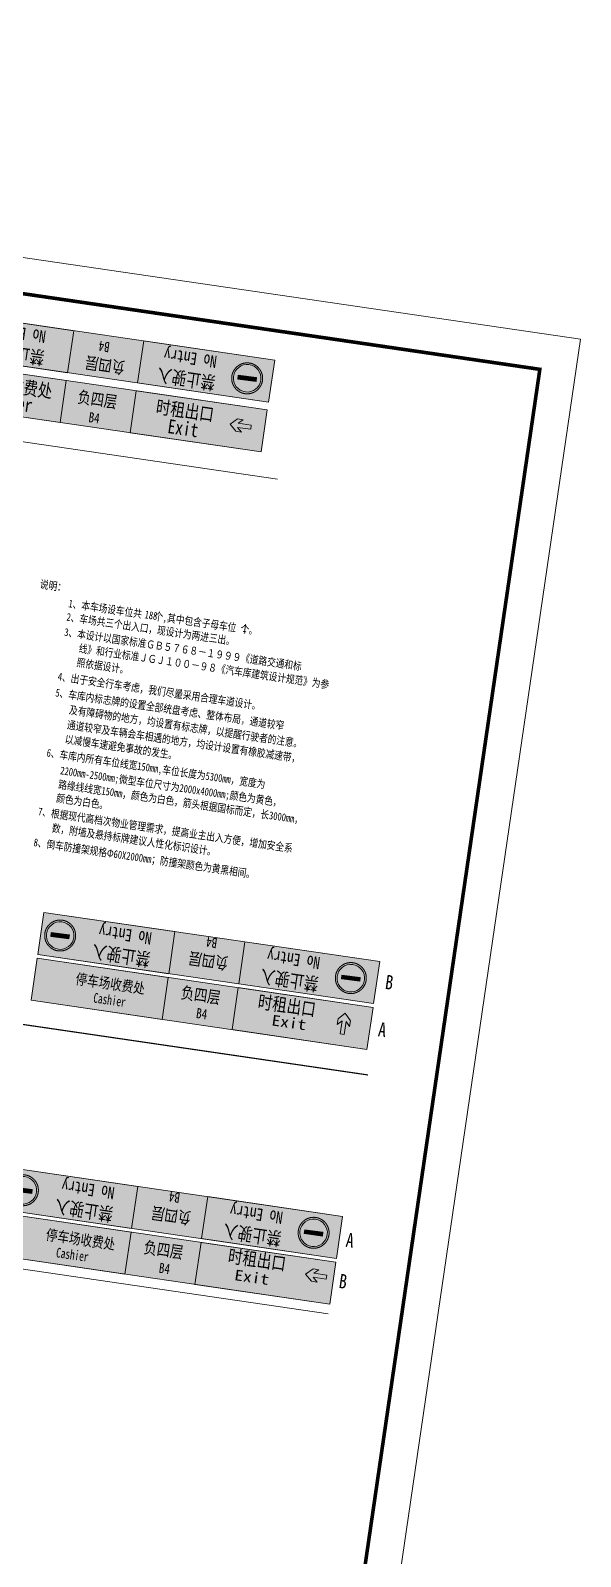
# Model space of a CAD drawing. Header units: inches. Extents: x -414268 to 632271, y -366004 to 318730.
# Drawn here: x -1418 to 44601, y 122000 to 249555 of the extents above; entities that cross this region are included whole.
import ezdxf

# ---------------------------------------------------------------- set-up
doc = ezdxf.new("R2010")
doc.units = ezdxf.units.IN
doc.header["$LTSCALE"] = 1200
doc.header["$MEASUREMENT"] = 0
doc.linetypes.add('DASHED', pattern=[19.05, 12.7, -6.35])
doc.layers.get('0').update_dxf_attribs({"linetype": 'CONTINUOUS', "lineweight": 0})
for name, color, linetype, lineweight in [('0--PAI--', 7, 'CONTINUOUS', 0), ('0--PAI--RED', 1, 'CONTINUOUS', 0), ('0--灯箱字(黄底黑字)', 7, 'CONTINUOUS', 0), ('PUB_TITLE', 7, 'CONTINUOUS', 0)]:
    doc.layers.add(name, color=color, linetype=linetype, lineweight=lineweight)
doc.layers.add('0--灯箱--字', color=7, linetype='CONTINUOUS', lineweight=0, true_color=0xf7f7f7)
doc.styles.add('-宋体', font='simsun.ttc', dxfattribs={"width": 0.8})
doc.styles.add('-文鼎特粗黑简', font='', dxfattribs={"width": 0.5})
doc.styles.add('-黑体', font='simhei.ttf', dxfattribs={"width": 0.8})
doc.styles.get('-文鼎特粗黑简').set_extended_font_data('SimHei')

# ---------------------------------------------------------------- blocks, each defined once
blk = doc.blocks.new('A$C27BC456A')
blk.add_hatch(color=250).paths.add_polyline_path([(14885, 112856), (14885, 114956), (8330, 114956), (8330, 112856)])
at = {"color": 250}
blk.add_lwpolyline([(8330, 114956), (14885, 114956), (14885, 112856), (8330, 112856), (8330, 114956)], dxfattribs=at)
blk = doc.blocks.new('A$C53BB72EC')
at = {"layer": '0--灯箱--字', "true_color": 0xf7f7f7}
blk.add_hatch(color=7, dxfattribs=at).paths.add_polyline_path([(6264, -28315), (5705, -27793), (5226, -27793), (5600, -28143), (4493, -28143), (4493, -28486), (5600, -28486), (5226, -28836), (5705, -28836)])
at = {"layer": '0--灯箱--字', "color": 7, "true_color": 0xf7f7f7}
blk.add_lwpolyline([(6264, -28315), (5705, -27793), (5226, -27793), (5600, -28143), (4493, -28143), (4493, -28486), (5600, -28486), (5226, -28836), (5705, -28836)], close=True, dxfattribs=at)
blk = doc.blocks.new('A$C36DA1677')
at = {"layer": '0--PAI--RED'}
h = blk.add_hatch(color=256, dxfattribs=at)
edge = h.paths.add_edge_path()
edge.add_arc((120, 120), 120, 0, 360)
h.paths.add_polyline_path([(200, 103), (200, 137), (40, 137), (40, 103)], flags=16)
at = {"layer": '0--PAI--'}
blk.add_lwpolyline([(200, 103), (200, 137), (40, 137), (40, 103)], close=True, dxfattribs=at)
blk.add_circle((120, 120), 120, dxfattribs=at)
blk = doc.blocks.new('A$C443C2777')
at = {"layer": '0--PAI--', "xscale": 9, "yscale": 9, "zscale": 9}
blk.add_blockref('A$C36DA1677', (0, 0), dxfattribs=at)
blk = doc.blocks.new('A$C01A83D55')
at = {"linetype": 'DASHED', "lineweight": 15, "ltscale": 20, "true_color": 0xeff0f0}
h = blk.add_hatch(color=7, dxfattribs=at)
h.paths.add_polyline_path([(0, 1675, 1), (3350, 1675, 1)])
h.paths.add_polyline_path([(3168, 1685, -1), (182, 1685, -1)], flags=16)
h.paths.add_polyline_path([(2671, 1896), (2671, 1473), (680, 1473), (680, 1896)], flags=0)
at = {"true_color": 0xeff0f0}
blk.add_hatch(color=7, dxfattribs=at).paths.add_polyline_path([(2671, 1473), (2671, 1896), (680, 1896), (680, 1473)])
at = {"linetype": 'DASHED', "lineweight": 15, "ltscale": 20}
blk.add_circle((1675, 1675), 1675, dxfattribs=at)
at = {"xscale": 1.382400000002235, "yscale": 1.382400000002235, "zscale": 1.382400000002235}
blk.add_blockref('A$C443C2777', (182, 192), dxfattribs=at)

msp = doc.modelspace()

# ---------------------------------------------------------------- hatches: boundary and pattern name
for points in [[(2203.2, 224461.7), (-9075.7, 226111.3), (-9589.3, 222599.6), (1689.6, 220950)], [(1066, 216786.4), (1579.6, 220298), (-9699.3, 221947.6), (-10212.9, 218435.9)], [(6918.8, 215930.4), (17880.2, 214327.3), (18393.8, 217838.9), (7432.3, 219442)], [(10672.4, 174228.9), (-289.1, 175832), (-802.7, 172320.4), (10158.8, 170717.3)], [(16525.1, 173372.9), (16011.5, 169861.3), (27290.5, 168211.7), (27804, 171723.4)], [(15452.7, 166040.6), (26731.7, 164391.1), (27245.3, 167902.7), (15966.3, 169552.3)], [(7558.1, 152935.3), (-3403.3, 154538.5), (-3916.9, 151026.8), (7044.6, 149423.7)], [(13410.9, 152079.4), (12897.3, 148567.7), (24176.2, 146918.1), (24689.8, 150429.8)], [(12338.5, 144747), (23617.5, 143097.5), (24131, 146609.1), (12852.1, 148258.7)]]:
    msp.add_hatch(color=250).paths.add_polyline_path(points)
at = {"lineweight": 0, "ltscale": 5}
for points in [[(7542.4, 220094.1), (1689.6, 220950), (2203.2, 224461.7), (8056, 223605.7)], [(1579.6, 220298), (7432.3, 219442), (6918.8, 215930.4), (1066, 216786.4)], [(16011.5, 169861.3), (10158.8, 170717.3), (10672.4, 174228.9), (16525.1, 173372.9)], [(10113.6, 170408.2), (15966.3, 169552.3), (15452.7, 166040.6), (9600, 166896.6)], [(12897.3, 148567.7), (7044.6, 149423.7), (7558.1, 152935.3), (13410.9, 152079.4)], [(6999.4, 149114.6), (12852.1, 148258.7), (12338.5, 144747), (6485.8, 145603)]]:
    msp.add_hatch(color=152, dxfattribs=at).paths.add_polyline_path(points)
at = {"layer": '0--灯箱--字'}
for points in [[(418.2, 171258.8), (-202.1, 170762.2), (-274.3, 170268.8), (141.4, 170601.6), (-25.3, 169462), (328.6, 169410.3), (495.3, 170549.8), (798.2, 170112), (870.4, 170605.3)], [(-2647.9, 148742.4), (-2151.3, 148122.1), (-1657.9, 148049.9), (-1990.6, 148465.5), (-851.1, 148298.9), (-799.4, 148652.8), (-1938.9, 148819.5), (-1501.1, 149122.4), (-1994.4, 149194.5)]]:
    msp.add_hatch(color=256, dxfattribs=at).paths.add_polyline_path(points)

# ---------------------------------------------------------------- linework, layer by layer
at = {"color": 250}
for points in [[(18503.8, 218490.9), (-9589.3, 222599.6), (-9075.7, 226111.3), (19017.4, 222002.6), (18503.8, 218490.9)], [(1689.6, 220950), (-9589.3, 222599.6), (-9075.7, 226111.3), (2203.2, 224461.7), (1689.6, 220950)], [(1689.6, 220950), (-9589.3, 222599.6), (-9075.7, 226111.3), (2203.2, 224461.7), (1689.6, 220950)], [(-9699.3, 221947.6), (18393.8, 217838.9), (17880.2, 214327.3), (-10212.9, 218435.9), (-9699.3, 221947.6)], [(-9699.3, 221947.6), (1579.6, 220298), (1066, 216786.4), (-10212.9, 218435.9), (-9699.3, 221947.6)], [(7432.3, 219442), (18393.8, 217838.9), (17880.2, 214327.3), (6918.8, 215930.4), (7432.3, 219442)], [(7432.3, 219442), (18393.8, 217838.9), (17880.2, 214327.3), (6918.8, 215930.4), (7432.3, 219442)], [(27290.5, 168211.7), (-802.7, 172320.4), (-289.1, 175832), (27804, 171723.4), (27290.5, 168211.7)], [(10158.8, 170717.3), (-802.7, 172320.4), (-289.1, 175832), (10672.4, 174228.9), (10158.8, 170717.3)], [(10158.8, 170717.3), (-802.7, 172320.4), (-289.1, 175832), (10672.4, 174228.9), (10158.8, 170717.3)], [(27290.5, 168211.7), (16011.5, 169861.3), (16525.1, 173372.9), (27804, 171723.4), (27290.5, 168211.7)], [(-847.9, 172011.4), (27245.3, 167902.7), (26731.7, 164391.1), (-1361.5, 168499.7), (-847.9, 172011.4)], [(15966.3, 169552.3), (27245.3, 167902.7), (26731.7, 164391.1), (15452.7, 166040.6), (15966.3, 169552.3)], [(15966.3, 169552.3), (27245.3, 167902.7), (26731.7, 164391.1), (15452.7, 166040.6), (15966.3, 169552.3)], [(24176.2, 146918.1), (-3916.9, 151026.8), (-3403.3, 154538.5), (24689.8, 150429.8), (24176.2, 146918.1)], [(7044.6, 149423.7), (-3916.9, 151026.8), (-3403.3, 154538.5), (7558.1, 152935.3), (7044.6, 149423.7)], [(7044.6, 149423.7), (-3916.9, 151026.8), (-3403.3, 154538.5), (7558.1, 152935.3), (7044.6, 149423.7)], [(24176.2, 146918.1), (12897.3, 148567.7), (13410.9, 152079.4), (24689.8, 150429.8), (24176.2, 146918.1)], [(-3962.1, 150717.8), (24131, 146609.1), (23617.5, 143097.5), (-4475.7, 147206.1), (-3962.1, 150717.8)], [(12852.1, 148258.7), (24131, 146609.1), (23617.5, 143097.5), (12338.5, 144747), (12852.1, 148258.7)], [(12852.1, 148258.7), (24131, 146609.1), (23617.5, 143097.5), (12338.5, 144747), (12852.1, 148258.7)]]:
    msp.add_lwpolyline(points, dxfattribs=at)
at = {"color": 6}
for points in [[(-13583.4, 205350.8), (-12293.1, 216674.2), (19253.4, 212060.4)], [(-40158.2, 147399.9), (-4520.7, 146388.6), (23499.4, 142290.6)]]:
    msp.add_lwpolyline(points, dxfattribs=at)
at = {"color": 6, "const_width": 100}
msp.add_lwpolyline([(-27576.4, 190030.5), (-2093.9, 166478.1), (26813.8, 162250.3)], dxfattribs=at)
at = {"layer": 'PUB_TITLE'}
msp.add_lwpolyline([(-149956.8, 124881.8), (-131723.1, 249555.5), (44601.1, 223767.8), (26367.4, 99094.1)], close=True, dxfattribs=at)
at = {"layer": 'PUB_TITLE', "const_width": 300}
msp.add_lwpolyline([(-142101.6, 126764.9), (23833.1, 102496.7), (41198.6, 221233.5), (-124736.2, 245501.7)], close=True, dxfattribs=at)

# ---------------------------------------------------------------- block references
at = {"xscale": 1.689999999944121, "yscale": 1.690000000002328, "zscale": 1.68999999998348}
for p, rotation in [((60546.7, 408683.7), 171.6793996836047), ((-42890.7, -18181.4), 351.6793996836047), ((-46005, -39475), 351.6793996836047)]:
    msp.add_blockref('A$C27BC456A', p, dxfattribs=dict(at, rotation=rotation))
at = {"linetype": 'DASHED', "lineweight": 15, "ltscale": 20, "yscale": 0.7722624001471557, "zscale": 0.7722623999929205}
for p, xscale, rotation in [((17828.4, 219033.3), -0.7722624006674728, 352.7000547105081), ((-56.4, 175354.4), -0.7722624006674729, 172.7000547105083), ((24266.9, 171797.1), -0.7722624006674729, 172.7000547105083), ((-3170.7, 154060.8), -0.7722624006674729, 172.7000547105083), ((21152.6, 150503.5), -0.7722624006674729, 172.7000547105083)]:
    msp.add_blockref('A$C01A83D55', p, dxfattribs=dict(at, xscale=xscale, rotation=rotation))
for p, rotation in [((17378.5, 187726.7), 171.6793996827774), ((-4008, 165305.7), 81.67939968277733), ((23703, 116682.3), 171.6793996827776)]:
    msp.add_blockref('A$C53BB72EC', p, dxfattribs=dict(rotation=rotation))

# ---------------------------------------------------------------- texts
at = {"lineweight": 0, "style": '-黑体', "width": 0.8}
for s, height, p in [('说明：', 651.44, (-666.3, 202971.5)), ('1、本车场设车位共   个,其中包含子母车位 个。', 651.442, (1727.9, 201351.1)), ('2、车场共三个出入口，现设计为两进三出。', 651.442, (1563.9, 200229.2)), ('3、本设计以国家标准ＧＢ５７６８－１９９９《道路交通和标', 651.442, (1379, 198965.3)), ('线》和行业标准ＪＧＪ１００－９８《汽车库建筑设计规范》为参', 651.442, (2582.7, 197601.2)), ('照依据设计。', 651.44, (2410.4, 196422.6)), ('4、出于安全行车考虑，我们尽量采用合理车道设计。', 651.442, (835.6, 195249.5)), ('5、车库内标志牌的设置全部统盘考虑、整体布局，通道较窄', 651.442, (637.8, 193897.1)), ('及有障碍物的地方，均设置有标志牌，以提醒行驶者的注意。', 651.442, (1781.3, 192459.3)), ('通道较窄及车辆会车相遇的地方，均设计设置有橡胶减速带，', 651.442, (1598.9, 191212.7)), ('以减慢车速避免事故的发生。', 651.442, (1422.8, 190008.6)), ('6、车库内所有车位线宽150mm,车位长度为5300mm，宽度为', 651.442, (-96.5, 188876.5)), ('2200mm-2500mm;微型车位尺寸为2000x4000mm;颜色为黄色，', 651.442, (1040.4, 187393.8)), ('路缘线线宽150mm，颜色为白色，箭头根据国标而定，长3000mm，', 651.442, (869.8, 186227.4)), ('颜色为白色。', 651.44, (703.3, 185088.9)), ('7、根据现代高档次物业管理需求，提高业主出入方便，增加安全系', 651.442, (-814.6, 183966.2)), ('数，附墙及悬持标牌建议人性化标识设计。', 651.442, (337.3, 182586.2)), ('8、倒车防撞架规格Φ60X2000mm；防撞架颜色为黄黑相间。', 651.442, (-1191, 181392.9))]:
    msp.add_text(s, height=height, rotation=351.6794, dxfattribs=at).set_placement(p)
at = {"color": 1, "lineweight": 0, "style": '-黑体', "width": 0.8}
for s, height, p in [('188', 651.44, (8099.9, 200432)), ('1', 651.4, (16307.7, 199294.9))]:
    msp.add_text(s, height=height, rotation=351.6794, dxfattribs=at).set_placement(p)
at = {"color": 1, "style": '-宋体', "width": 0.8}
for s, p in [('B', (28199.6, 169455.9)), ('A', (27620.7, 165497.2)), ('A', (24914.4, 147897.3)), ('B', (24329.5, 144460.1))]:
    msp.add_text(s, height=1190.7, rotation=351.6794, dxfattribs=at).set_placement(p)
at = {"layer": '0--灯箱字(黄底黑字)', "color": 7, "true_color": 0xffffff}
for s, height, rotation, style, width, p in [('No Entry', 1022.45, 171.6794, '-宋体', 0.8, (-74.2, 224439.8)), ('禁止驶入', 1115.4, 171.6794, '-宋体', 0.8, (-190.4, 222710.8)), ('B4', 845, 171.6794, '-宋体', 0.8, (5261.5, 223482.7)), ('No Entry', 1022.45, 171.6794, '-宋体', 0.8, (14228.8, 222348)), ('负四层', 1014, 171.6794, '-宋体', 0.8, (6539.6, 221838.3)), ('停车场收费处', 1115.4, 351.6794, '-宋体', 0.8, (-6900.8, 219888.2)), ('禁止驶入', 1115.4, 171.6794, '-宋体', 0.8, (14112.6, 220619)), ('Cashier', 1170, 351.6794, '-宋体', 0.8, (-5749.6, 218265.2)), ('负四层', 1014, 351.6794, '-宋体', 0.8, (2472, 218455)), ('时租出口', 1115.4, 351.6794, '-宋体', 0.8, (9021.3, 217580.5)), ('B4', 845, 351.6794, '-宋体', 0.8, (3399.4, 216833.2)), (' Exit', 1170, 351.6794, '-宋体', 0.8, (9376.5, 216009.4)), ('No Entry', 1022.45, 171.6794, '-宋体', 0.8, (8783.9, 174150.2)), ('B4', 845, 171.6794, '-宋体', 0.8, (14256.6, 173669.1)), ('禁止驶入', 1115.4, 171.6794, '-宋体', 0.8, (8667.7, 172421.1)), ('负四层', 1014, 171.6794, '-宋体', 0.8, (15183.9, 172047.3)), ('No Entry', 1022.45, 171.6794, '-宋体', 0.8, (22866.1, 172090.6)), ('禁止驶入', 1115.4, 171.6794, '-宋体', 0.8, (22749.9, 170361.6)), ('停车场收费处', 892.32, 351.6794, '-宋体', 0.8, (2308.1, 169868.8)), ('负四层', 1014, 351.6794, '-宋体', 0.8, (11116.4, 168664)), ('Cashier', 816.48, 351.6794, '-文鼎特粗黑简', 0.7, (3801.3, 168315.9)), ('时租出口', 1115.4, 351.6794, '-宋体', 0.8, (17547.8, 167858.1)), ('B4', 845, 351.6794, '-宋体', 0.8, (12394.4, 167019.6)), (' Exit', 889.2, 351.6794, '-文鼎特粗黑简', 1.2, (17997.1, 166506.8)), ('No Entry', 1022.45, 171.6794, '-宋体', 0.8, (5669.7, 152856.6)), ('禁止驶入', 1115.4, 171.6794, '-宋体', 0.8, (5553.5, 151127.6)), ('B4', 845, 171.6794, '-宋体', 0.8, (11142.3, 152375.5)), ('负四层', 1014, 171.6794, '-宋体', 0.8, (12069.7, 150753.7)), ('No Entry', 1022.45, 171.6794, '-宋体', 0.8, (19751.9, 150797)), ('停车场收费处', 892.32, 351.6794, '-宋体', 0.8, (-175.9, 148483)), ('禁止驶入', 1115.4, 171.6794, '-宋体', 0.8, (19635.7, 149068)), ('负四层', 1014, 351.6794, '-宋体', 0.8, (8002.2, 147370.4)), ('Cashier', 816.48, 351.6794, '-文鼎特粗黑简', 0.7, (687.1, 147022.3)), (' 时租出口', 1115.4, 351.6794, '-宋体', 0.8, (14451.2, 146684.7)), ('B4', 845, 351.6794, '-宋体', 0.8, (9280.2, 145726)), (' Exit', 889.2, 351.6794, '-文鼎特粗黑简', 1.2, (14882.9, 145213.3))]:
    msp.add_text(s, height=height, rotation=rotation, dxfattribs=dict(at, style=style, width=width)).set_placement(p)

doc.saveas('drawing.dxf')
